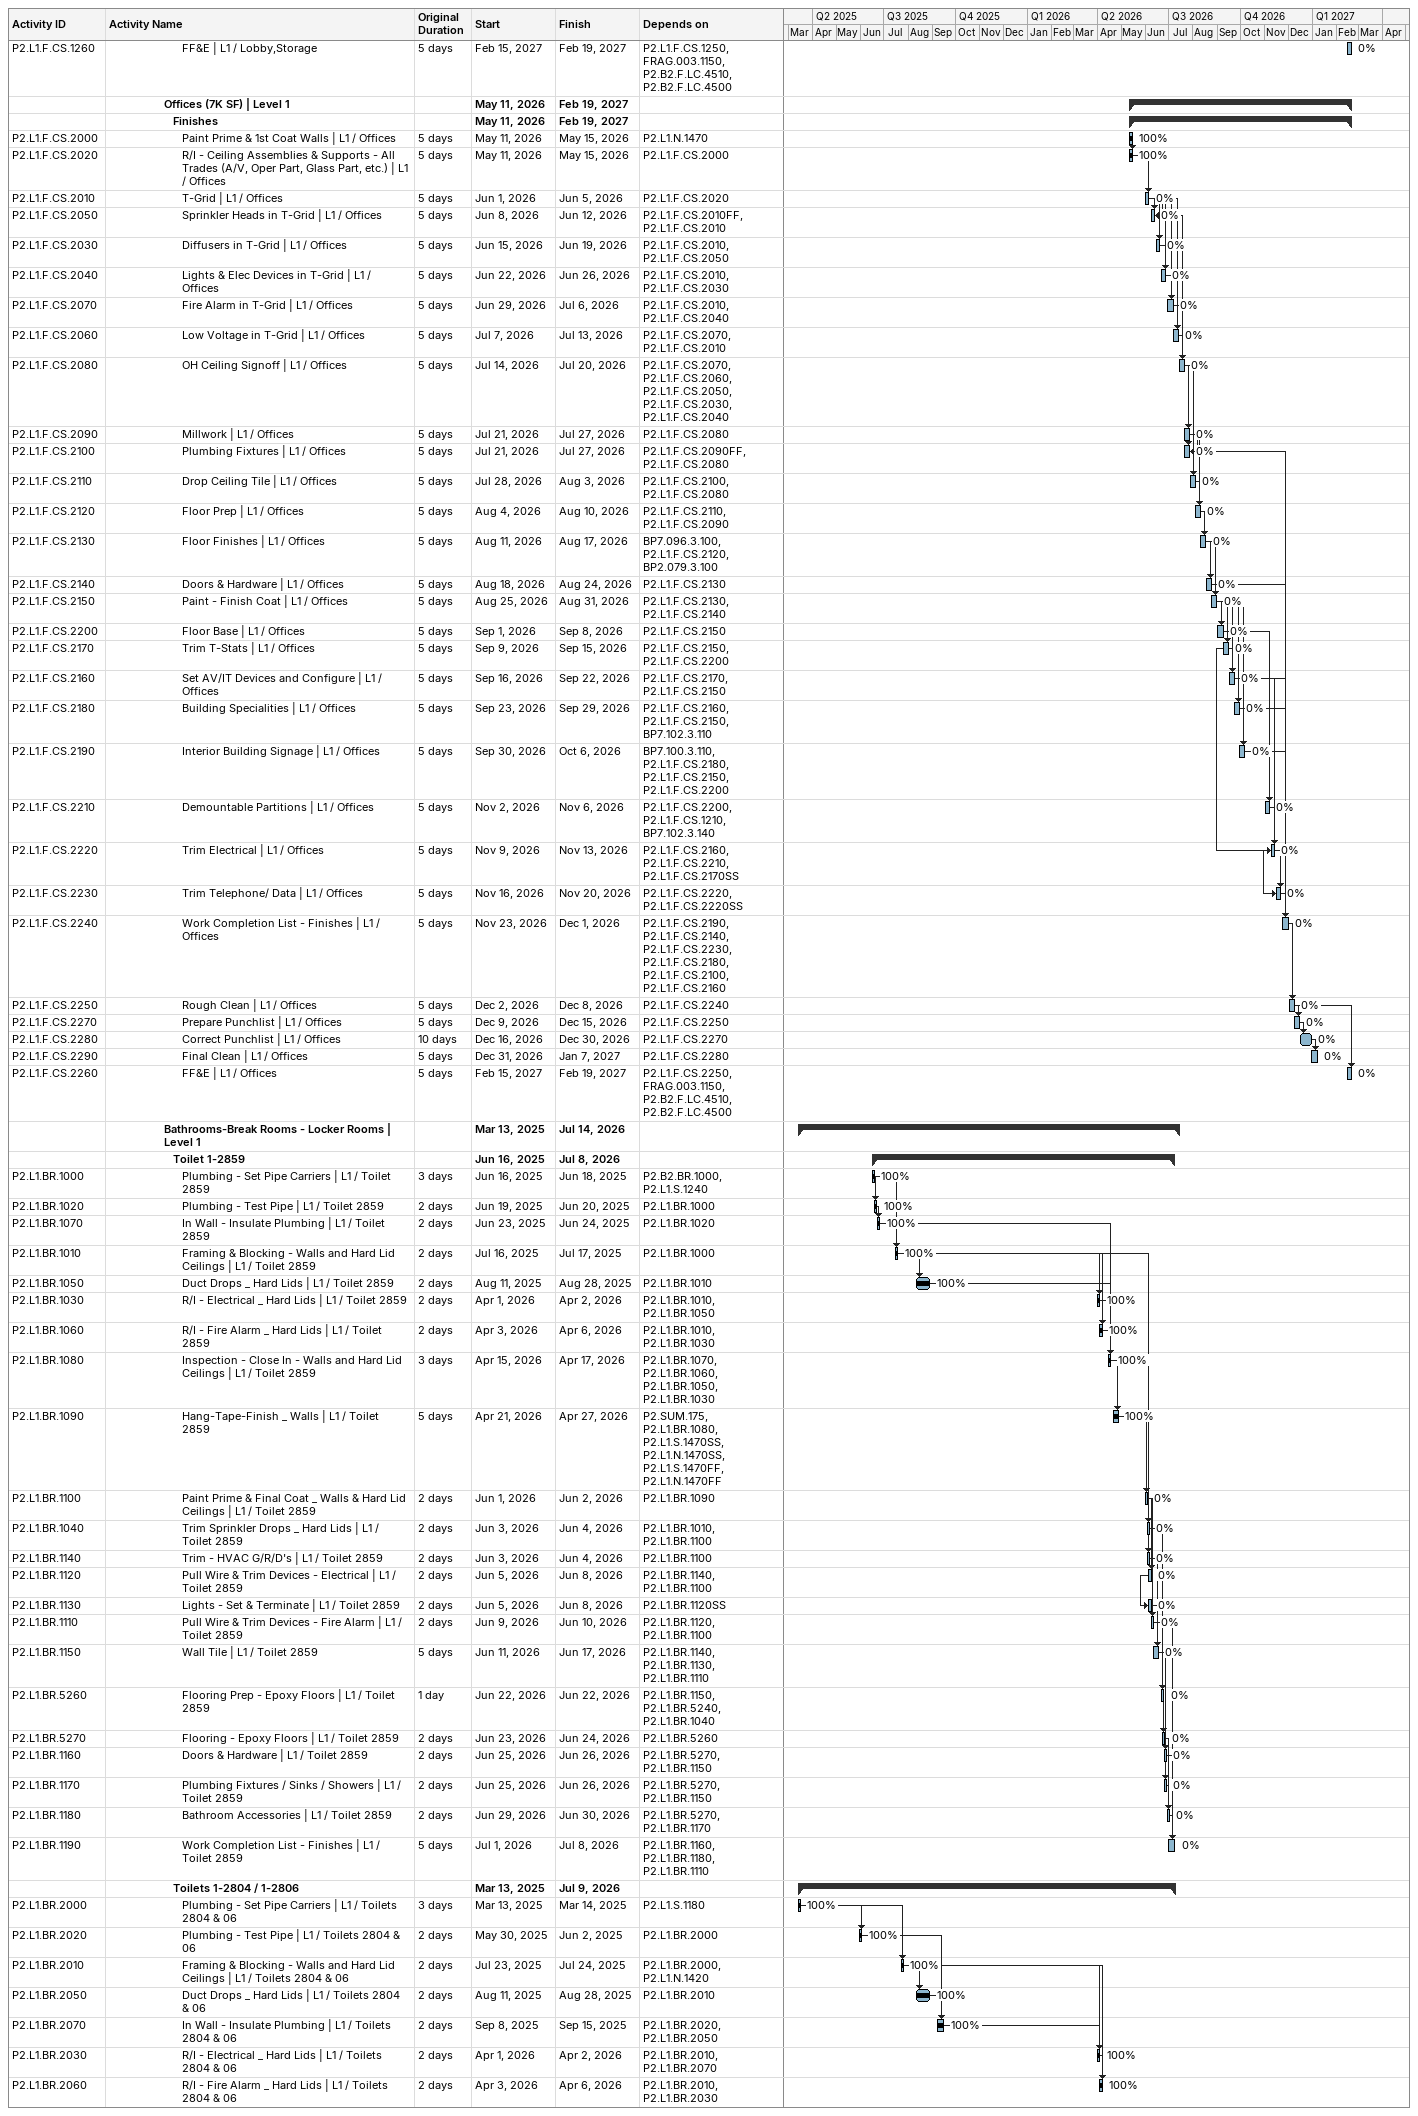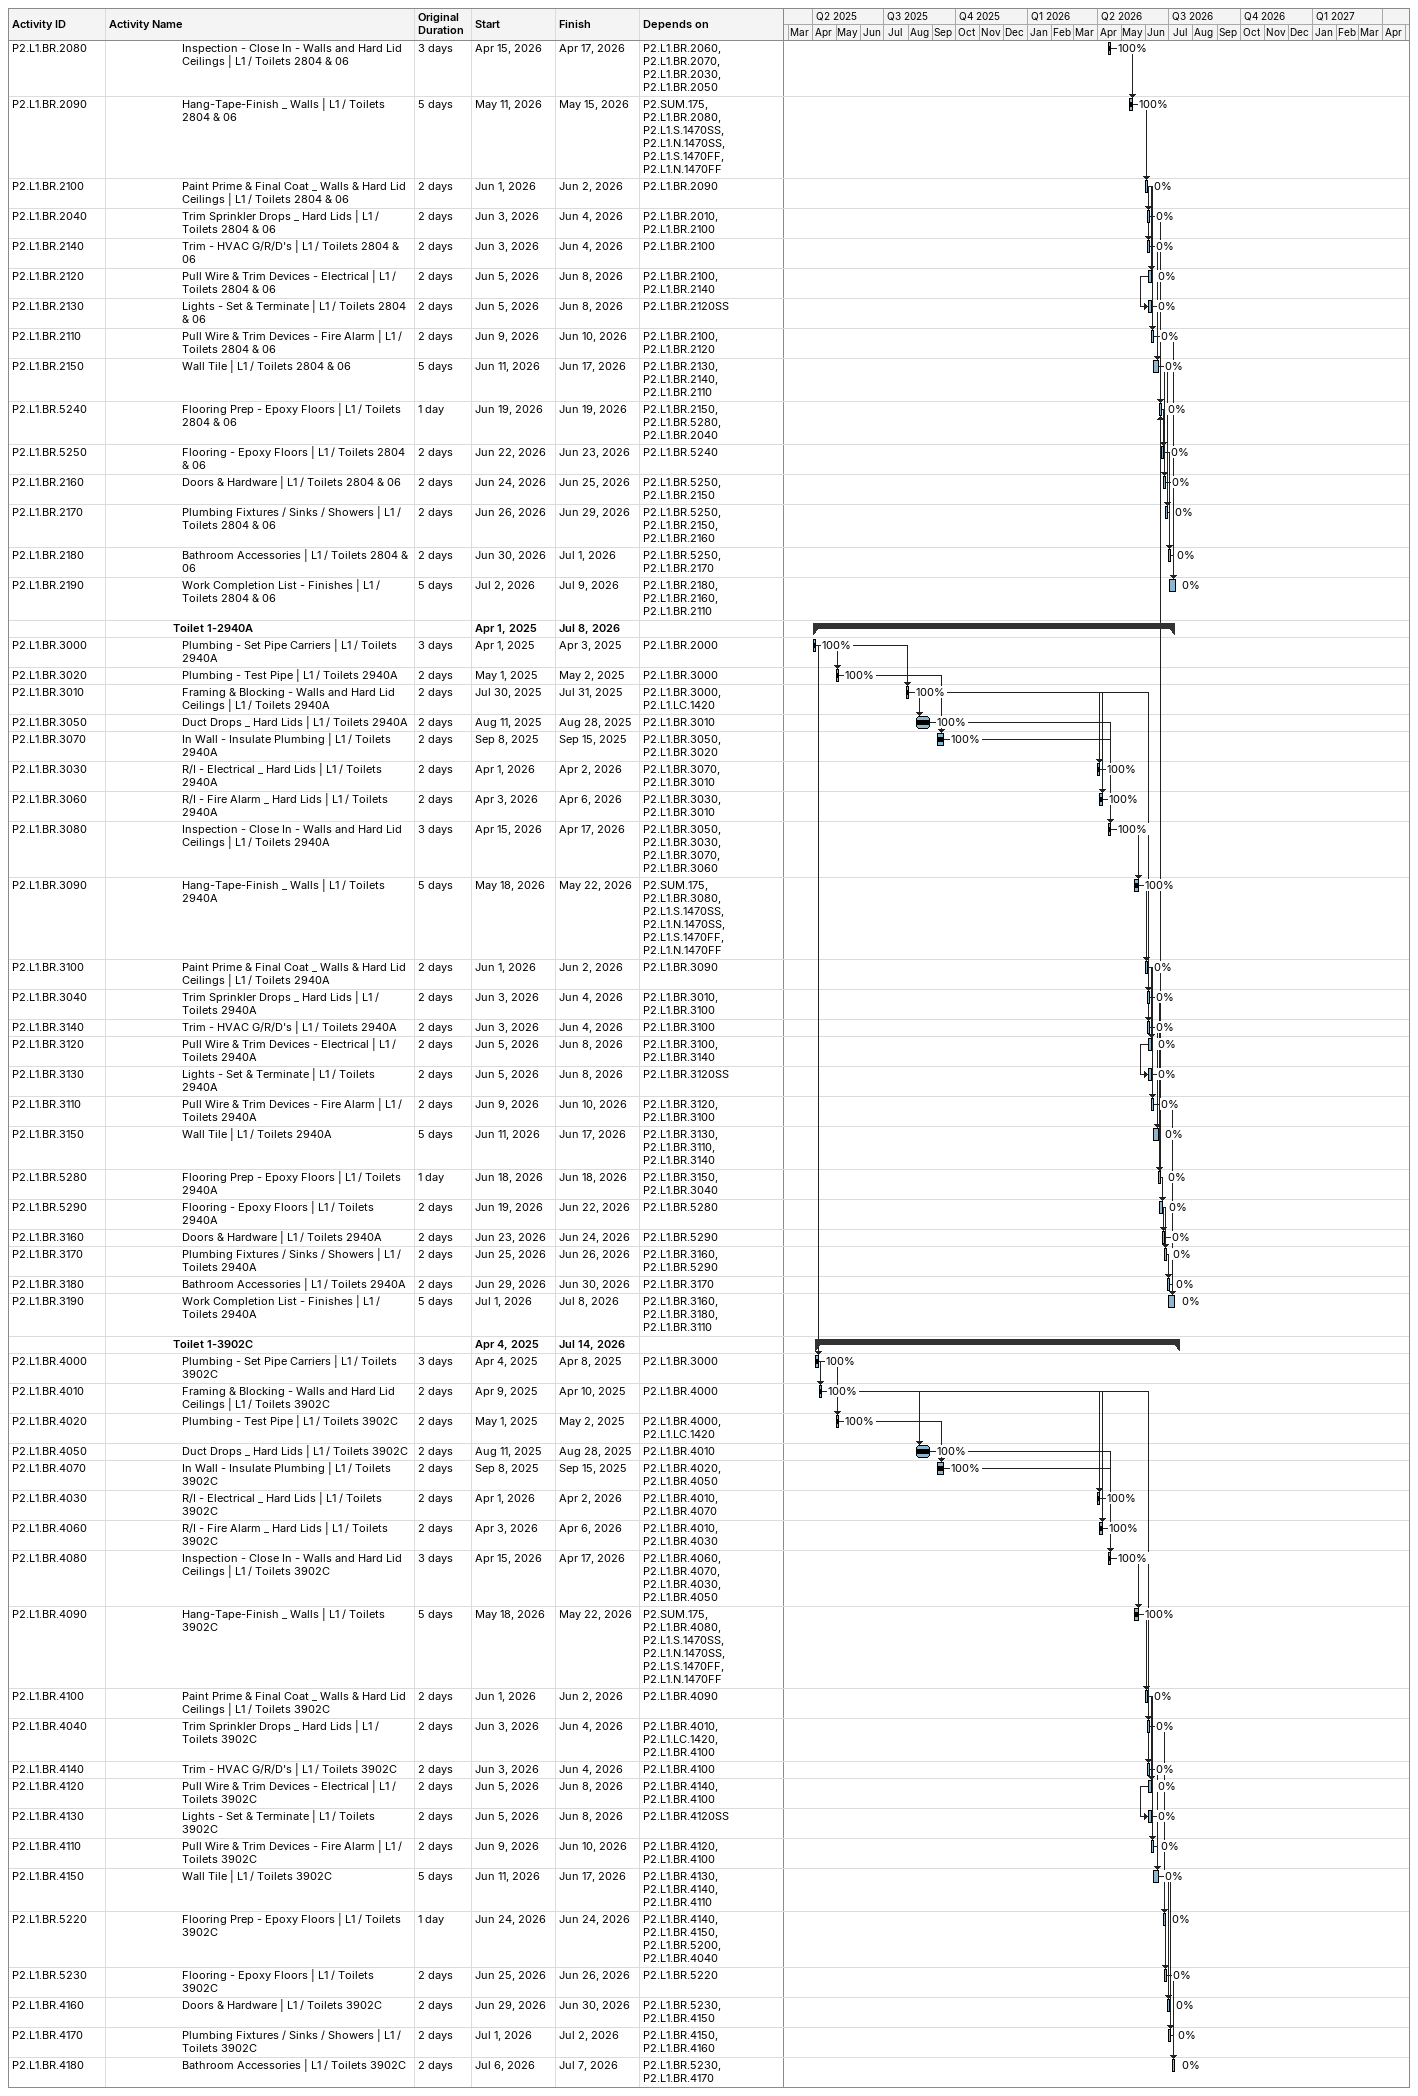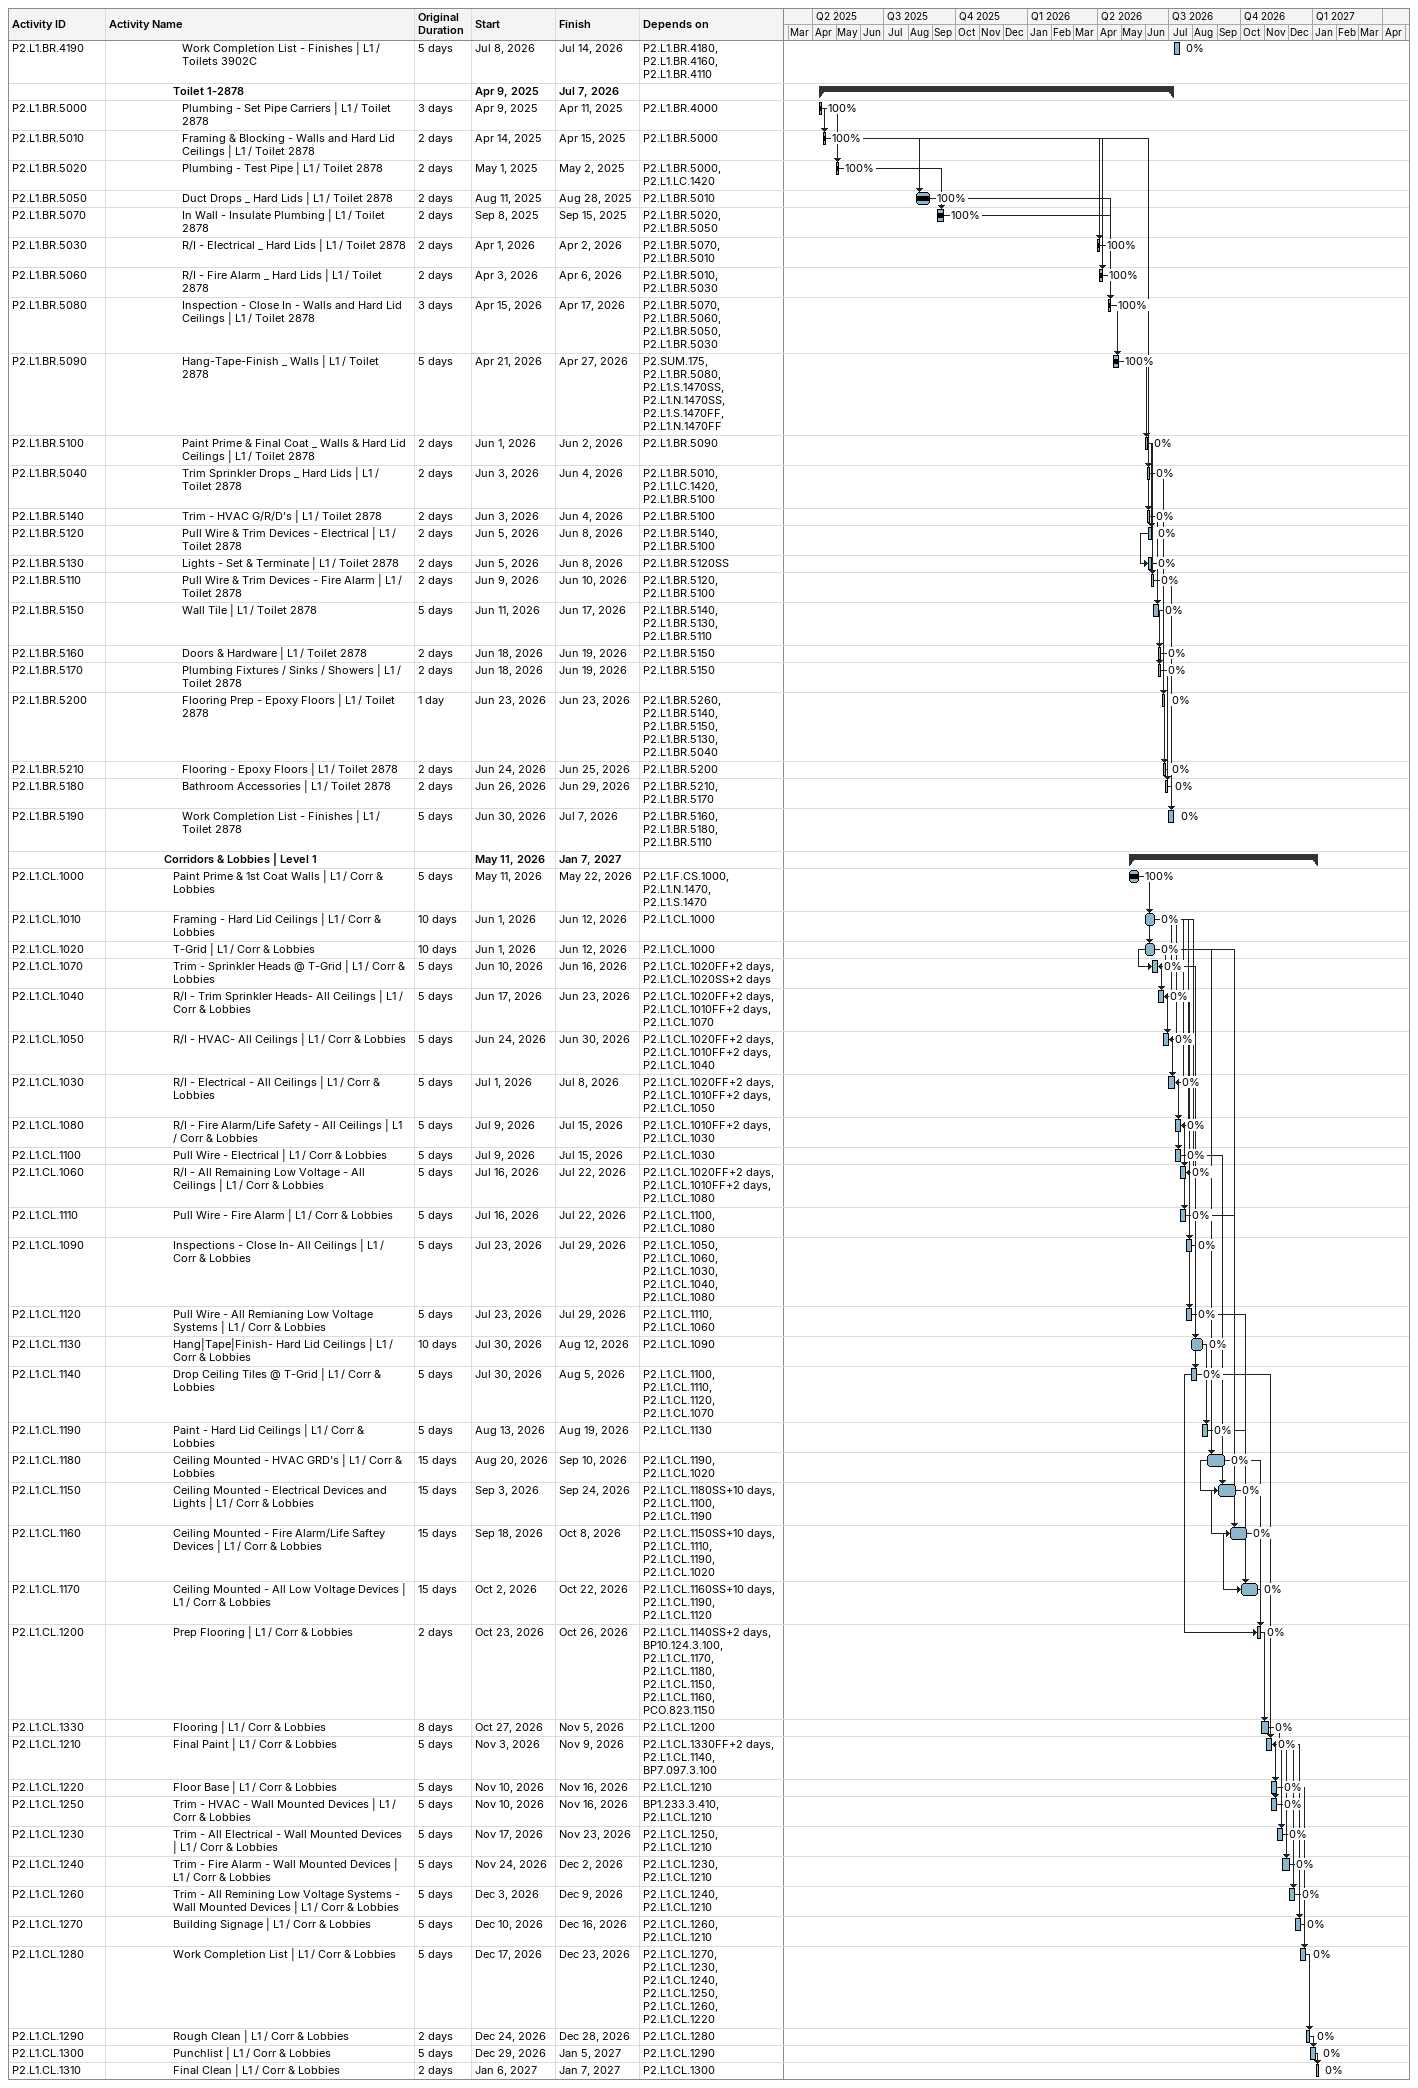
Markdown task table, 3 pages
| ID | Level | Task | Original duration | Start | Finish | Predecessors | % complete |
|---|---|---|---|---|---|---|---|
| P2.L1.F.CS.1260 | 9 | FF&E \| L1 / Lobby,Storage | 5d | 2027-02-15 | 2027-02-19 | P2.L1.F.CS.1250, FRAG.003.1150, P2.B2.F.LC.4510, P2.B2.F.LC.4500 | 0 |
|  | 7 | **Offices (7K SF) \| Level 1** |  | 2026-05-11 | 2027-02-19 |  |  |
|  | 8 | **Finishes** |  | 2026-05-11 | 2027-02-19 |  |  |
| P2.L1.F.CS.2000 | 9 | Paint Prime & 1st Coat Walls \| L1 / Offices | 5d | 2026-05-11 | 2026-05-15 | P2.L1.N.1470 | 100 |
| P2.L1.F.CS.2020 | 9 | R/I - Ceiling Assemblies & Supports - All Trades (A/V, Oper Part, Glass Part, etc.) \| L1 / Offices | 5d | 2026-05-11 | 2026-05-15 | P2.L1.F.CS.2000 | 100 |
| P2.L1.F.CS.2010 | 9 | T-Grid \| L1 / Offices | 5d | 2026-06-01 | 2026-06-05 | P2.L1.F.CS.2020 | 0 |
| P2.L1.F.CS.2050 | 9 | Sprinkler Heads in T-Grid \| L1 / Offices | 5d | 2026-06-08 | 2026-06-12 | P2.L1.F.CS.2010FF, P2.L1.F.CS.2010 | 0 |
| P2.L1.F.CS.2030 | 9 | Diffusers in T-Grid \| L1 / Offices | 5d | 2026-06-15 | 2026-06-19 | P2.L1.F.CS.2010, P2.L1.F.CS.2050 | 0 |
| P2.L1.F.CS.2040 | 9 | Lights & Elec Devices in T-Grid \| L1 / Offices | 5d | 2026-06-22 | 2026-06-26 | P2.L1.F.CS.2010, P2.L1.F.CS.2030 | 0 |
| P2.L1.F.CS.2070 | 9 | Fire Alarm in T-Grid \| L1 / Offices | 5d | 2026-06-29 | 2026-07-06 | P2.L1.F.CS.2010, P2.L1.F.CS.2040 | 0 |
| P2.L1.F.CS.2060 | 9 | Low Voltage in T-Grid \| L1 / Offices | 5d | 2026-07-07 | 2026-07-13 | P2.L1.F.CS.2070, P2.L1.F.CS.2010 | 0 |
| P2.L1.F.CS.2080 | 9 | OH Ceiling Signoff \| L1 / Offices | 5d | 2026-07-14 | 2026-07-20 | P2.L1.F.CS.2070, P2.L1.F.CS.2060, P2.L1.F.CS.2050, P2.L1.F.CS.2030, P2.L1.F.CS.2040 | 0 |
| P2.L1.F.CS.2090 | 9 | Millwork \| L1 / Offices | 5d | 2026-07-21 | 2026-07-27 | P2.L1.F.CS.2080 | 0 |
| P2.L1.F.CS.2100 | 9 | Plumbing Fixtures \| L1 / Offices | 5d | 2026-07-21 | 2026-07-27 | P2.L1.F.CS.2090FF, P2.L1.F.CS.2080 | 0 |
| P2.L1.F.CS.2110 | 9 | Drop Ceiling Tile \| L1 / Offices | 5d | 2026-07-28 | 2026-08-03 | P2.L1.F.CS.2100, P2.L1.F.CS.2080 | 0 |
| P2.L1.F.CS.2120 | 9 | Floor Prep \| L1 / Offices | 5d | 2026-08-04 | 2026-08-10 | P2.L1.F.CS.2110, P2.L1.F.CS.2090 | 0 |
| P2.L1.F.CS.2130 | 9 | Floor Finishes \| L1 / Offices | 5d | 2026-08-11 | 2026-08-17 | BP7.096.3.100, P2.L1.F.CS.2120, BP2.079.3.100 | 0 |
| P2.L1.F.CS.2140 | 9 | Doors & Hardware \| L1 / Offices | 5d | 2026-08-18 | 2026-08-24 | P2.L1.F.CS.2130 | 0 |
| P2.L1.F.CS.2150 | 9 | Paint - Finish Coat \| L1 / Offices | 5d | 2026-08-25 | 2026-08-31 | P2.L1.F.CS.2130, P2.L1.F.CS.2140 | 0 |
| P2.L1.F.CS.2200 | 9 | Floor Base \| L1 / Offices | 5d | 2026-09-01 | 2026-09-08 | P2.L1.F.CS.2150 | 0 |
| P2.L1.F.CS.2170 | 9 | Trim T-Stats \| L1 / Offices | 5d | 2026-09-09 | 2026-09-15 | P2.L1.F.CS.2150, P2.L1.F.CS.2200 | 0 |
| P2.L1.F.CS.2160 | 9 | Set AV/IT Devices and Configure \| L1 / Offices | 5d | 2026-09-16 | 2026-09-22 | P2.L1.F.CS.2170, P2.L1.F.CS.2150 | 0 |
| P2.L1.F.CS.2180 | 9 | Building Specialities \| L1 / Offices | 5d | 2026-09-23 | 2026-09-29 | P2.L1.F.CS.2160, P2.L1.F.CS.2150, BP7.102.3.110 | 0 |
| P2.L1.F.CS.2190 | 9 | Interior Building Signage \| L1 / Offices | 5d | 2026-09-30 | 2026-10-06 | BP7.100.3.110, P2.L1.F.CS.2180, P2.L1.F.CS.2150, P2.L1.F.CS.2200 | 0 |
| P2.L1.F.CS.2210 | 9 | Demountable Partitions \| L1 / Offices | 5d | 2026-11-02 | 2026-11-06 | P2.L1.F.CS.2200, P2.L1.F.CS.1210, BP7.102.3.140 | 0 |
| P2.L1.F.CS.2220 | 9 | Trim Electrical \| L1 / Offices | 5d | 2026-11-09 | 2026-11-13 | P2.L1.F.CS.2160, P2.L1.F.CS.2210, P2.L1.F.CS.2170SS | 0 |
| P2.L1.F.CS.2230 | 9 | Trim Telephone/ Data \| L1 / Offices | 5d | 2026-11-16 | 2026-11-20 | P2.L1.F.CS.2220, P2.L1.F.CS.2220SS | 0 |
| P2.L1.F.CS.2240 | 9 | Work Completion List - Finishes \| L1 / Offices | 5d | 2026-11-23 | 2026-12-01 | P2.L1.F.CS.2190, P2.L1.F.CS.2140, P2.L1.F.CS.2230, P2.L1.F.CS.2180, P2.L1.F.CS.2100, P2.L1.F.CS.2160 | 0 |
| P2.L1.F.CS.2250 | 9 | Rough Clean \| L1 / Offices | 5d | 2026-12-02 | 2026-12-08 | P2.L1.F.CS.2240 | 0 |
| P2.L1.F.CS.2270 | 9 | Prepare Punchlist \| L1 / Offices | 5d | 2026-12-09 | 2026-12-15 | P2.L1.F.CS.2250 | 0 |
| P2.L1.F.CS.2280 | 9 | Correct Punchlist \| L1 / Offices | 10d | 2026-12-16 | 2026-12-30 | P2.L1.F.CS.2270 | 0 |
| P2.L1.F.CS.2290 | 9 | Final Clean \| L1 / Offices | 5d | 2026-12-31 | 2027-01-07 | P2.L1.F.CS.2280 | 0 |
| P2.L1.F.CS.2260 | 9 | FF&E \| L1 / Offices | 5d | 2027-02-15 | 2027-02-19 | P2.L1.F.CS.2250, FRAG.003.1150, P2.B2.F.LC.4510, P2.B2.F.LC.4500 | 0 |
|  | 7 | **Bathrooms-Break Rooms - Locker Rooms \| Level 1** |  | 2025-03-13 | 2026-07-14 |  |  |
|  | 8 | **Toilet 1-2859** |  | 2025-06-16 | 2026-07-08 |  |  |
| P2.L1.BR.1000 | 9 | Plumbing - Set Pipe Carriers \| L1 / Toilet 2859 | 3d | 2025-06-16 | 2025-06-18 | P2.B2.BR.1000, P2.L1.S.1240 | 100 |
| P2.L1.BR.1020 | 9 | Plumbing - Test Pipe \| L1 / Toilet 2859 | 2d | 2025-06-19 | 2025-06-20 | P2.L1.BR.1000 | 100 |
| P2.L1.BR.1070 | 9 | In Wall - Insulate Plumbing \| L1 / Toilet 2859 | 2d | 2025-06-23 | 2025-06-24 | P2.L1.BR.1020 | 100 |
| P2.L1.BR.1010 | 9 | Framing & Blocking - Walls and Hard Lid Ceilings \| L1 / Toilet 2859 | 2d | 2025-07-16 | 2025-07-17 | P2.L1.BR.1000 | 100 |
| P2.L1.BR.1050 | 9 | Duct Drops _ Hard Lids \| L1 / Toilet 2859 | 2d | 2025-08-11 | 2025-08-28 | P2.L1.BR.1010 | 100 |
| P2.L1.BR.1030 | 9 | R/I - Electrical _ Hard Lids \| L1 / Toilet 2859 | 2d | 2026-04-01 | 2026-04-02 | P2.L1.BR.1010, P2.L1.BR.1050 | 100 |
| P2.L1.BR.1060 | 9 | R/I - Fire Alarm _ Hard Lids \| L1 / Toilet 2859 | 2d | 2026-04-03 | 2026-04-06 | P2.L1.BR.1010, P2.L1.BR.1030 | 100 |
| P2.L1.BR.1080 | 9 | Inspection - Close In - Walls and Hard Lid Ceilings \| L1 / Toilet 2859 | 3d | 2026-04-15 | 2026-04-17 | P2.L1.BR.1070, P2.L1.BR.1060, P2.L1.BR.1050, P2.L1.BR.1030 | 100 |
| P2.L1.BR.1090 | 9 | Hang-Tape-Finish _ Walls \| L1 / Toilet 2859 | 5d | 2026-04-21 | 2026-04-27 | P2.SUM.175, P2.L1.BR.1080, P2.L1.S.1470SS, P2.L1.N.1470SS, P2.L1.S.1470FF, P2.L1.N.1470FF | 100 |
| P2.L1.BR.1100 | 9 | Paint Prime & Final Coat _ Walls & Hard Lid Ceilings \| L1 / Toilet 2859 | 2d | 2026-06-01 | 2026-06-02 | P2.L1.BR.1090 | 0 |
| P2.L1.BR.1040 | 9 | Trim Sprinkler Drops _ Hard Lids \| L1 / Toilet 2859 | 2d | 2026-06-03 | 2026-06-04 | P2.L1.BR.1010, P2.L1.BR.1100 | 0 |
| P2.L1.BR.1140 | 9 | Trim - HVAC G/R/D's \| L1 / Toilet 2859 | 2d | 2026-06-03 | 2026-06-04 | P2.L1.BR.1100 | 0 |
| P2.L1.BR.1120 | 9 | Pull Wire & Trim Devices - Electrical \| L1 / Toilet 2859 | 2d | 2026-06-05 | 2026-06-08 | P2.L1.BR.1140, P2.L1.BR.1100 | 0 |
| P2.L1.BR.1130 | 9 | Lights - Set & Terminate \| L1 / Toilet 2859 | 2d | 2026-06-05 | 2026-06-08 | P2.L1.BR.1120SS | 0 |
| P2.L1.BR.1110 | 9 | Pull Wire & Trim Devices - Fire Alarm \| L1 / Toilet 2859 | 2d | 2026-06-09 | 2026-06-10 | P2.L1.BR.1120, P2.L1.BR.1100 | 0 |
| P2.L1.BR.1150 | 9 | Wall Tile \| L1 / Toilet 2859 | 5d | 2026-06-11 | 2026-06-17 | P2.L1.BR.1140, P2.L1.BR.1130, P2.L1.BR.1110 | 0 |
| P2.L1.BR.5260 | 9 | Flooring Prep - Epoxy Floors \| L1 / Toilet 2859 | 1d | 2026-06-22 | 2026-06-22 | P2.L1.BR.1150, P2.L1.BR.5240, P2.L1.BR.1040 | 0 |
| P2.L1.BR.5270 | 9 | Flooring - Epoxy Floors \| L1 / Toilet 2859 | 2d | 2026-06-23 | 2026-06-24 | P2.L1.BR.5260 | 0 |
| P2.L1.BR.1160 | 9 | Doors & Hardware \| L1 / Toilet 2859 | 2d | 2026-06-25 | 2026-06-26 | P2.L1.BR.5270, P2.L1.BR.1150 | 0 |
| P2.L1.BR.1170 | 9 | Plumbing Fixtures / Sinks / Showers \| L1 / Toilet 2859 | 2d | 2026-06-25 | 2026-06-26 | P2.L1.BR.5270, P2.L1.BR.1150 | 0 |
| P2.L1.BR.1180 | 9 | Bathroom Accessories \| L1 / Toilet 2859 | 2d | 2026-06-29 | 2026-06-30 | P2.L1.BR.5270, P2.L1.BR.1170 | 0 |
| P2.L1.BR.1190 | 9 | Work Completion List - Finishes \| L1 / Toilet 2859 | 5d | 2026-07-01 | 2026-07-08 | P2.L1.BR.1160, P2.L1.BR.1180, P2.L1.BR.1110 | 0 |
|  | 8 | **Toilets 1-2804 / 1-2806** |  | 2025-03-13 | 2026-07-09 |  |  |
| P2.L1.BR.2000 | 9 | Plumbing - Set Pipe Carriers \| L1 / Toilets 2804 & 06 | 3d | 2025-03-13 | 2025-03-14 | P2.L1.S.1180 | 100 |
| P2.L1.BR.2020 | 9 | Plumbing - Test Pipe \| L1 / Toilets 2804 & 06 | 2d | 2025-05-30 | 2025-06-02 | P2.L1.BR.2000 | 100 |
| P2.L1.BR.2010 | 9 | Framing & Blocking - Walls and Hard Lid Ceilings \| L1 / Toilets 2804 & 06 | 2d | 2025-07-23 | 2025-07-24 | P2.L1.BR.2000, P2.L1.N.1420 | 100 |
| P2.L1.BR.2050 | 9 | Duct Drops _ Hard Lids \| L1 / Toilets 2804 & 06 | 2d | 2025-08-11 | 2025-08-28 | P2.L1.BR.2010 | 100 |
| P2.L1.BR.2070 | 9 | In Wall - Insulate Plumbing \| L1 / Toilets 2804 & 06 | 2d | 2025-09-08 | 2025-09-15 | P2.L1.BR.2020, P2.L1.BR.2050 | 100 |
| P2.L1.BR.2030 | 9 | R/I - Electrical _ Hard Lids \| L1 / Toilets 2804 & 06 | 2d | 2026-04-01 | 2026-04-02 | P2.L1.BR.2010, P2.L1.BR.2070 | 100 |
| P2.L1.BR.2060 | 9 | R/I - Fire Alarm _ Hard Lids \| L1 / Toilets 2804 & 06 | 2d | 2026-04-03 | 2026-04-06 | P2.L1.BR.2010, P2.L1.BR.2030 | 100 |
| P2.L1.BR.2080 | 9 | Inspection - Close In - Walls and Hard Lid Ceilings \| L1 / Toilets 2804 & 06 | 3d | 2026-04-15 | 2026-04-17 | P2.L1.BR.2060, P2.L1.BR.2070, P2.L1.BR.2030, P2.L1.BR.2050 | 100 |
| P2.L1.BR.2090 | 9 | Hang-Tape-Finish _ Walls \| L1 / Toilets 2804 & 06 | 5d | 2026-05-11 | 2026-05-15 | P2.SUM.175, P2.L1.BR.2080, P2.L1.S.1470SS, P2.L1.N.1470SS, P2.L1.S.1470FF, P2.L1.N.1470FF | 100 |
| P2.L1.BR.2100 | 9 | Paint Prime & Final Coat _ Walls & Hard Lid Ceilings \| L1 / Toilets 2804 & 06 | 2d | 2026-06-01 | 2026-06-02 | P2.L1.BR.2090 | 0 |
| P2.L1.BR.2040 | 9 | Trim Sprinkler Drops _ Hard Lids \| L1 / Toilets 2804 & 06 | 2d | 2026-06-03 | 2026-06-04 | P2.L1.BR.2010, P2.L1.BR.2100 | 0 |
| P2.L1.BR.2140 | 9 | Trim - HVAC G/R/D's \| L1 / Toilets 2804 & 06 | 2d | 2026-06-03 | 2026-06-04 | P2.L1.BR.2100 | 0 |
| P2.L1.BR.2120 | 9 | Pull Wire & Trim Devices - Electrical \| L1 / Toilets 2804 & 06 | 2d | 2026-06-05 | 2026-06-08 | P2.L1.BR.2100, P2.L1.BR.2140 | 0 |
| P2.L1.BR.2130 | 9 | Lights - Set & Terminate \| L1 / Toilets 2804 & 06 | 2d | 2026-06-05 | 2026-06-08 | P2.L1.BR.2120SS | 0 |
| P2.L1.BR.2110 | 9 | Pull Wire & Trim Devices - Fire Alarm \| L1 / Toilets 2804 & 06 | 2d | 2026-06-09 | 2026-06-10 | P2.L1.BR.2100, P2.L1.BR.2120 | 0 |
| P2.L1.BR.2150 | 9 | Wall Tile \| L1 / Toilets 2804 & 06 | 5d | 2026-06-11 | 2026-06-17 | P2.L1.BR.2130, P2.L1.BR.2140, P2.L1.BR.2110 | 0 |
| P2.L1.BR.5240 | 9 | Flooring Prep - Epoxy Floors \| L1 / Toilets 2804 & 06 | 1d | 2026-06-19 | 2026-06-19 | P2.L1.BR.2150, P2.L1.BR.5280, P2.L1.BR.2040 | 0 |
| P2.L1.BR.5250 | 9 | Flooring - Epoxy Floors \| L1 / Toilets 2804 & 06 | 2d | 2026-06-22 | 2026-06-23 | P2.L1.BR.5240 | 0 |
| P2.L1.BR.2160 | 9 | Doors & Hardware \| L1 / Toilets 2804 & 06 | 2d | 2026-06-24 | 2026-06-25 | P2.L1.BR.5250, P2.L1.BR.2150 | 0 |
| P2.L1.BR.2170 | 9 | Plumbing Fixtures / Sinks / Showers \| L1 / Toilets 2804 & 06 | 2d | 2026-06-26 | 2026-06-29 | P2.L1.BR.5250, P2.L1.BR.2150, P2.L1.BR.2160 | 0 |
| P2.L1.BR.2180 | 9 | Bathroom Accessories \| L1 / Toilets 2804 & 06 | 2d | 2026-06-30 | 2026-07-01 | P2.L1.BR.5250, P2.L1.BR.2170 | 0 |
| P2.L1.BR.2190 | 9 | Work Completion List - Finishes \| L1 / Toilets 2804 & 06 | 5d | 2026-07-02 | 2026-07-09 | P2.L1.BR.2180, P2.L1.BR.2160, P2.L1.BR.2110 | 0 |
|  | 8 | **Toilet 1-2940A** |  | 2025-04-01 | 2026-07-08 |  |  |
| P2.L1.BR.3000 | 9 | Plumbing - Set Pipe Carriers \| L1 / Toilets 2940A | 3d | 2025-04-01 | 2025-04-03 | P2.L1.BR.2000 | 100 |
| P2.L1.BR.3020 | 9 | Plumbing - Test Pipe \| L1 / Toilets 2940A | 2d | 2025-05-01 | 2025-05-02 | P2.L1.BR.3000 | 100 |
| P2.L1.BR.3010 | 9 | Framing & Blocking - Walls and Hard Lid Ceilings \| L1 / Toilets 2940A | 2d | 2025-07-30 | 2025-07-31 | P2.L1.BR.3000, P2.L1.LC.1420 | 100 |
| P2.L1.BR.3050 | 9 | Duct Drops _ Hard Lids \| L1 / Toilets 2940A | 2d | 2025-08-11 | 2025-08-28 | P2.L1.BR.3010 | 100 |
| P2.L1.BR.3070 | 9 | In Wall - Insulate Plumbing \| L1 / Toilets 2940A | 2d | 2025-09-08 | 2025-09-15 | P2.L1.BR.3050, P2.L1.BR.3020 | 100 |
| P2.L1.BR.3030 | 9 | R/I - Electrical _ Hard Lids \| L1 / Toilets 2940A | 2d | 2026-04-01 | 2026-04-02 | P2.L1.BR.3070, P2.L1.BR.3010 | 100 |
| P2.L1.BR.3060 | 9 | R/I - Fire Alarm _ Hard Lids \| L1 / Toilets 2940A | 2d | 2026-04-03 | 2026-04-06 | P2.L1.BR.3030, P2.L1.BR.3010 | 100 |
| P2.L1.BR.3080 | 9 | Inspection - Close In - Walls and Hard Lid Ceilings \| L1 / Toilets 2940A | 3d | 2026-04-15 | 2026-04-17 | P2.L1.BR.3050, P2.L1.BR.3030, P2.L1.BR.3070, P2.L1.BR.3060 | 100 |
| P2.L1.BR.3090 | 9 | Hang-Tape-Finish _ Walls \| L1 / Toilets 2940A | 5d | 2026-05-18 | 2026-05-22 | P2.SUM.175, P2.L1.BR.3080, P2.L1.S.1470SS, P2.L1.N.1470SS, P2.L1.S.1470FF, P2.L1.N.1470FF | 100 |
| P2.L1.BR.3100 | 9 | Paint Prime & Final Coat _ Walls & Hard Lid Ceilings \| L1 / Toilets 2940A | 2d | 2026-06-01 | 2026-06-02 | P2.L1.BR.3090 | 0 |
| P2.L1.BR.3040 | 9 | Trim Sprinkler Drops _ Hard Lids \| L1 / Toilets 2940A | 2d | 2026-06-03 | 2026-06-04 | P2.L1.BR.3010, P2.L1.BR.3100 | 0 |
| P2.L1.BR.3140 | 9 | Trim - HVAC G/R/D's \| L1 / Toilets 2940A | 2d | 2026-06-03 | 2026-06-04 | P2.L1.BR.3100 | 0 |
| P2.L1.BR.3120 | 9 | Pull Wire & Trim Devices - Electrical \| L1 / Toilets 2940A | 2d | 2026-06-05 | 2026-06-08 | P2.L1.BR.3100, P2.L1.BR.3140 | 0 |
| P2.L1.BR.3130 | 9 | Lights - Set & Terminate \| L1 / Toilets 2940A | 2d | 2026-06-05 | 2026-06-08 | P2.L1.BR.3120SS | 0 |
| P2.L1.BR.3110 | 9 | Pull Wire & Trim Devices - Fire Alarm \| L1 / Toilets 2940A | 2d | 2026-06-09 | 2026-06-10 | P2.L1.BR.3120, P2.L1.BR.3100 | 0 |
| P2.L1.BR.3150 | 9 | Wall Tile \| L1 / Toilets 2940A | 5d | 2026-06-11 | 2026-06-17 | P2.L1.BR.3130, P2.L1.BR.3110, P2.L1.BR.3140 | 0 |
| P2.L1.BR.5280 | 9 | Flooring Prep - Epoxy Floors \| L1 / Toilets 2940A | 1d | 2026-06-18 | 2026-06-18 | P2.L1.BR.3150, P2.L1.BR.3040 | 0 |
| P2.L1.BR.5290 | 9 | Flooring - Epoxy Floors \| L1 / Toilets 2940A | 2d | 2026-06-19 | 2026-06-22 | P2.L1.BR.5280 | 0 |
| P2.L1.BR.3160 | 9 | Doors & Hardware \| L1 / Toilets 2940A | 2d | 2026-06-23 | 2026-06-24 | P2.L1.BR.5290 | 0 |
| P2.L1.BR.3170 | 9 | Plumbing Fixtures / Sinks / Showers \| L1 / Toilets 2940A | 2d | 2026-06-25 | 2026-06-26 | P2.L1.BR.3160, P2.L1.BR.5290 | 0 |
| P2.L1.BR.3180 | 9 | Bathroom Accessories \| L1 / Toilets 2940A | 2d | 2026-06-29 | 2026-06-30 | P2.L1.BR.3170 | 0 |
| P2.L1.BR.3190 | 9 | Work Completion List - Finishes \| L1 / Toilets 2940A | 5d | 2026-07-01 | 2026-07-08 | P2.L1.BR.3160, P2.L1.BR.3180, P2.L1.BR.3110 | 0 |
|  | 8 | **Toilet 1-3902C** |  | 2025-04-04 | 2026-07-14 |  |  |
| P2.L1.BR.4000 | 9 | Plumbing - Set Pipe Carriers \| L1 / Toilets 3902C | 3d | 2025-04-04 | 2025-04-08 | P2.L1.BR.3000 | 100 |
| P2.L1.BR.4010 | 9 | Framing & Blocking - Walls and Hard Lid Ceilings \| L1 / Toilets 3902C | 2d | 2025-04-09 | 2025-04-10 | P2.L1.BR.4000 | 100 |
| P2.L1.BR.4020 | 9 | Plumbing - Test Pipe \| L1 / Toilets 3902C | 2d | 2025-05-01 | 2025-05-02 | P2.L1.BR.4000, P2.L1.LC.1420 | 100 |
| P2.L1.BR.4050 | 9 | Duct Drops _ Hard Lids \| L1 / Toilets 3902C | 2d | 2025-08-11 | 2025-08-28 | P2.L1.BR.4010 | 100 |
| P2.L1.BR.4070 | 9 | In Wall - Insulate Plumbing \| L1 / Toilets 3902C | 2d | 2025-09-08 | 2025-09-15 | P2.L1.BR.4020, P2.L1.BR.4050 | 100 |
| P2.L1.BR.4030 | 9 | R/I - Electrical _ Hard Lids \| L1 / Toilets 3902C | 2d | 2026-04-01 | 2026-04-02 | P2.L1.BR.4010, P2.L1.BR.4070 | 100 |
| P2.L1.BR.4060 | 9 | R/I - Fire Alarm _ Hard Lids \| L1 / Toilets 3902C | 2d | 2026-04-03 | 2026-04-06 | P2.L1.BR.4010, P2.L1.BR.4030 | 100 |
| P2.L1.BR.4080 | 9 | Inspection - Close In - Walls and Hard Lid Ceilings \| L1 / Toilets 3902C | 3d | 2026-04-15 | 2026-04-17 | P2.L1.BR.4060, P2.L1.BR.4070, P2.L1.BR.4030, P2.L1.BR.4050 | 100 |
| P2.L1.BR.4090 | 9 | Hang-Tape-Finish _ Walls \| L1 / Toilets 3902C | 5d | 2026-05-18 | 2026-05-22 | P2.SUM.175, P2.L1.BR.4080, P2.L1.S.1470SS, P2.L1.N.1470SS, P2.L1.S.1470FF, P2.L1.N.1470FF | 100 |
| P2.L1.BR.4100 | 9 | Paint Prime & Final Coat _ Walls & Hard Lid Ceilings \| L1 / Toilets 3902C | 2d | 2026-06-01 | 2026-06-02 | P2.L1.BR.4090 | 0 |
| P2.L1.BR.4040 | 9 | Trim Sprinkler Drops _ Hard Lids \| L1 / Toilets 3902C | 2d | 2026-06-03 | 2026-06-04 | P2.L1.BR.4010, P2.L1.LC.1420, P2.L1.BR.4100 | 0 |
| P2.L1.BR.4140 | 9 | Trim - HVAC G/R/D's \| L1 / Toilets 3902C | 2d | 2026-06-03 | 2026-06-04 | P2.L1.BR.4100 | 0 |
| P2.L1.BR.4120 | 9 | Pull Wire & Trim Devices - Electrical \| L1 / Toilets 3902C | 2d | 2026-06-05 | 2026-06-08 | P2.L1.BR.4140, P2.L1.BR.4100 | 0 |
| P2.L1.BR.4130 | 9 | Lights - Set & Terminate \| L1 / Toilets 3902C | 2d | 2026-06-05 | 2026-06-08 | P2.L1.BR.4120SS | 0 |
| P2.L1.BR.4110 | 9 | Pull Wire & Trim Devices - Fire Alarm \| L1 / Toilets 3902C | 2d | 2026-06-09 | 2026-06-10 | P2.L1.BR.4120, P2.L1.BR.4100 | 0 |
| P2.L1.BR.4150 | 9 | Wall Tile \| L1 / Toilets 3902C | 5d | 2026-06-11 | 2026-06-17 | P2.L1.BR.4130, P2.L1.BR.4140, P2.L1.BR.4110 | 0 |
| P2.L1.BR.5220 | 9 | Flooring Prep - Epoxy Floors \| L1 / Toilets 3902C | 1d | 2026-06-24 | 2026-06-24 | P2.L1.BR.4140, P2.L1.BR.4150, P2.L1.BR.5200, P2.L1.BR.4040 | 0 |
| P2.L1.BR.5230 | 9 | Flooring - Epoxy Floors \| L1 / Toilets 3902C | 2d | 2026-06-25 | 2026-06-26 | P2.L1.BR.5220 | 0 |
| P2.L1.BR.4160 | 9 | Doors & Hardware \| L1 / Toilets 3902C | 2d | 2026-06-29 | 2026-06-30 | P2.L1.BR.5230, P2.L1.BR.4150 | 0 |
| P2.L1.BR.4170 | 9 | Plumbing Fixtures / Sinks / Showers \| L1 / Toilets 3902C | 2d | 2026-07-01 | 2026-07-02 | P2.L1.BR.4150, P2.L1.BR.4160 | 0 |
| P2.L1.BR.4180 | 9 | Bathroom Accessories \| L1 / Toilets 3902C | 2d | 2026-07-06 | 2026-07-07 | P2.L1.BR.5230, P2.L1.BR.4170 | 0 |
| P2.L1.BR.4190 | 9 | Work Completion List - Finishes \| L1 / Toilets 3902C | 5d | 2026-07-08 | 2026-07-14 | P2.L1.BR.4180, P2.L1.BR.4160, P2.L1.BR.4110 | 0 |
|  | 8 | **Toilet 1-2878** |  | 2025-04-09 | 2026-07-07 |  |  |
| P2.L1.BR.5000 | 9 | Plumbing - Set Pipe Carriers \| L1 / Toilet 2878 | 3d | 2025-04-09 | 2025-04-11 | P2.L1.BR.4000 | 100 |
| P2.L1.BR.5010 | 9 | Framing & Blocking - Walls and Hard Lid Ceilings \| L1 / Toilet 2878 | 2d | 2025-04-14 | 2025-04-15 | P2.L1.BR.5000 | 100 |
| P2.L1.BR.5020 | 9 | Plumbing - Test Pipe \| L1 / Toilet 2878 | 2d | 2025-05-01 | 2025-05-02 | P2.L1.BR.5000, P2.L1.LC.1420 | 100 |
| P2.L1.BR.5050 | 9 | Duct Drops _ Hard Lids \| L1 / Toilet 2878 | 2d | 2025-08-11 | 2025-08-28 | P2.L1.BR.5010 | 100 |
| P2.L1.BR.5070 | 9 | In Wall - Insulate Plumbing \| L1 / Toilet 2878 | 2d | 2025-09-08 | 2025-09-15 | P2.L1.BR.5020, P2.L1.BR.5050 | 100 |
| P2.L1.BR.5030 | 9 | R/I - Electrical _ Hard Lids \| L1 / Toilet 2878 | 2d | 2026-04-01 | 2026-04-02 | P2.L1.BR.5070, P2.L1.BR.5010 | 100 |
| P2.L1.BR.5060 | 9 | R/I - Fire Alarm _ Hard Lids \| L1 / Toilet 2878 | 2d | 2026-04-03 | 2026-04-06 | P2.L1.BR.5010, P2.L1.BR.5030 | 100 |
| P2.L1.BR.5080 | 9 | Inspection - Close In - Walls and Hard Lid Ceilings \| L1 / Toilet 2878 | 3d | 2026-04-15 | 2026-04-17 | P2.L1.BR.5070, P2.L1.BR.5060, P2.L1.BR.5050, P2.L1.BR.5030 | 100 |
| P2.L1.BR.5090 | 9 | Hang-Tape-Finish _ Walls \| L1 / Toilet 2878 | 5d | 2026-04-21 | 2026-04-27 | P2.SUM.175, P2.L1.BR.5080, P2.L1.S.1470SS, P2.L1.N.1470SS, P2.L1.S.1470FF, P2.L1.N.1470FF | 100 |
| P2.L1.BR.5100 | 9 | Paint Prime & Final Coat _ Walls & Hard Lid Ceilings \| L1 / Toilet 2878 | 2d | 2026-06-01 | 2026-06-02 | P2.L1.BR.5090 | 0 |
| P2.L1.BR.5040 | 9 | Trim Sprinkler Drops _ Hard Lids \| L1 / Toilet 2878 | 2d | 2026-06-03 | 2026-06-04 | P2.L1.BR.5010, P2.L1.LC.1420, P2.L1.BR.5100 | 0 |
| P2.L1.BR.5140 | 9 | Trim - HVAC G/R/D's \| L1 / Toilet 2878 | 2d | 2026-06-03 | 2026-06-04 | P2.L1.BR.5100 | 0 |
| P2.L1.BR.5120 | 9 | Pull Wire & Trim Devices - Electrical \| L1 / Toilet 2878 | 2d | 2026-06-05 | 2026-06-08 | P2.L1.BR.5140, P2.L1.BR.5100 | 0 |
| P2.L1.BR.5130 | 9 | Lights - Set & Terminate \| L1 / Toilet 2878 | 2d | 2026-06-05 | 2026-06-08 | P2.L1.BR.5120SS | 0 |
| P2.L1.BR.5110 | 9 | Pull Wire & Trim Devices - Fire Alarm \| L1 / Toilet 2878 | 2d | 2026-06-09 | 2026-06-10 | P2.L1.BR.5120, P2.L1.BR.5100 | 0 |
| P2.L1.BR.5150 | 9 | Wall Tile \| L1 / Toilet 2878 | 5d | 2026-06-11 | 2026-06-17 | P2.L1.BR.5140, P2.L1.BR.5130, P2.L1.BR.5110 | 0 |
| P2.L1.BR.5160 | 9 | Doors & Hardware \| L1 / Toilet 2878 | 2d | 2026-06-18 | 2026-06-19 | P2.L1.BR.5150 | 0 |
| P2.L1.BR.5170 | 9 | Plumbing Fixtures / Sinks / Showers \| L1 / Toilet 2878 | 2d | 2026-06-18 | 2026-06-19 | P2.L1.BR.5150 | 0 |
| P2.L1.BR.5200 | 9 | Flooring Prep - Epoxy Floors \| L1 / Toilet 2878 | 1d | 2026-06-23 | 2026-06-23 | P2.L1.BR.5260, P2.L1.BR.5140, P2.L1.BR.5150, P2.L1.BR.5130, P2.L1.BR.5040 | 0 |
| P2.L1.BR.5210 | 9 | Flooring - Epoxy Floors \| L1 / Toilet 2878 | 2d | 2026-06-24 | 2026-06-25 | P2.L1.BR.5200 | 0 |
| P2.L1.BR.5180 | 9 | Bathroom Accessories \| L1 / Toilet 2878 | 2d | 2026-06-26 | 2026-06-29 | P2.L1.BR.5210, P2.L1.BR.5170 | 0 |
| P2.L1.BR.5190 | 9 | Work Completion List - Finishes \| L1 / Toilet 2878 | 5d | 2026-06-30 | 2026-07-07 | P2.L1.BR.5160, P2.L1.BR.5180, P2.L1.BR.5110 | 0 |
|  | 7 | **Corridors & Lobbies \| Level 1** |  | 2026-05-11 | 2027-01-07 |  |  |
| P2.L1.CL.1000 | 8 | Paint Prime & 1st Coat Walls \| L1 / Corr & Lobbies | 5d | 2026-05-11 | 2026-05-22 | P2.L1.F.CS.1000, P2.L1.N.1470, P2.L1.S.1470 | 100 |
| P2.L1.CL.1010 | 8 | Framing - Hard Lid Ceilings \| L1 / Corr & Lobbies | 10d | 2026-06-01 | 2026-06-12 | P2.L1.CL.1000 | 0 |
| P2.L1.CL.1020 | 8 | T-Grid \| L1 / Corr & Lobbies | 10d | 2026-06-01 | 2026-06-12 | P2.L1.CL.1000 | 0 |
| P2.L1.CL.1070 | 8 | Trim - Sprinkler Heads @ T-Grid \| L1 / Corr & Lobbies | 5d | 2026-06-10 | 2026-06-16 | P2.L1.CL.1020FF+2d, P2.L1.CL.1020SS+2d | 0 |
| P2.L1.CL.1040 | 8 | R/I - Trim Sprinkler Heads- All Ceilings \| L1 / Corr & Lobbies | 5d | 2026-06-17 | 2026-06-23 | P2.L1.CL.1020FF+2d, P2.L1.CL.1010FF+2d, P2.L1.CL.1070 | 0 |
| P2.L1.CL.1050 | 8 | R/I - HVAC- All Ceilings \| L1 / Corr & Lobbies | 5d | 2026-06-24 | 2026-06-30 | P2.L1.CL.1020FF+2d, P2.L1.CL.1010FF+2d, P2.L1.CL.1040 | 0 |
| P2.L1.CL.1030 | 8 | R/I - Electrical - All Ceilings \| L1 / Corr & Lobbies | 5d | 2026-07-01 | 2026-07-08 | P2.L1.CL.1020FF+2d, P2.L1.CL.1010FF+2d, P2.L1.CL.1050 | 0 |
| P2.L1.CL.1080 | 8 | R/I - Fire Alarm/Life Safety - All Ceilings \| L1 / Corr & Lobbies | 5d | 2026-07-09 | 2026-07-15 | P2.L1.CL.1010FF+2d, P2.L1.CL.1030 | 0 |
| P2.L1.CL.1100 | 8 | Pull Wire - Electrical \| L1 / Corr & Lobbies | 5d | 2026-07-09 | 2026-07-15 | P2.L1.CL.1030 | 0 |
| P2.L1.CL.1060 | 8 | R/I - All Remaining Low Voltage - All Ceilings \| L1 / Corr & Lobbies | 5d | 2026-07-16 | 2026-07-22 | P2.L1.CL.1020FF+2d, P2.L1.CL.1010FF+2d, P2.L1.CL.1080 | 0 |
| P2.L1.CL.1110 | 8 | Pull Wire - Fire Alarm \| L1 / Corr & Lobbies | 5d | 2026-07-16 | 2026-07-22 | P2.L1.CL.1100, P2.L1.CL.1080 | 0 |
| P2.L1.CL.1090 | 8 | Inspections - Close In- All Ceilings \| L1 / Corr & Lobbies | 5d | 2026-07-23 | 2026-07-29 | P2.L1.CL.1050, P2.L1.CL.1060, P2.L1.CL.1030, P2.L1.CL.1040, P2.L1.CL.1080 | 0 |
| P2.L1.CL.1120 | 8 | Pull Wire - All Remianing Low Voltage Systems \| L1 / Corr & Lobbies | 5d | 2026-07-23 | 2026-07-29 | P2.L1.CL.1110, P2.L1.CL.1060 | 0 |
| P2.L1.CL.1130 | 8 | Hang\|Tape\|Finish- Hard Lid Ceilings \| L1 / Corr & Lobbies | 10d | 2026-07-30 | 2026-08-12 | P2.L1.CL.1090 | 0 |
| P2.L1.CL.1140 | 8 | Drop Ceiling Tiles @ T-Grid \| L1 / Corr & Lobbies | 5d | 2026-07-30 | 2026-08-05 | P2.L1.CL.1100, P2.L1.CL.1110, P2.L1.CL.1120, P2.L1.CL.1070 | 0 |
| P2.L1.CL.1190 | 8 | Paint - Hard Lid Ceilings \| L1 / Corr & Lobbies | 5d | 2026-08-13 | 2026-08-19 | P2.L1.CL.1130 | 0 |
| P2.L1.CL.1180 | 8 | Ceiling Mounted - HVAC GRD's \| L1 / Corr & Lobbies | 15d | 2026-08-20 | 2026-09-10 | P2.L1.CL.1190, P2.L1.CL.1020 | 0 |
| P2.L1.CL.1150 | 8 | Ceiling Mounted - Electrical Devices and Lights \| L1 / Corr & Lobbies | 15d | 2026-09-03 | 2026-09-24 | P2.L1.CL.1180SS+10d, P2.L1.CL.1100, P2.L1.CL.1190 | 0 |
| P2.L1.CL.1160 | 8 | Ceiling Mounted - Fire Alarm/Life Saftey Devices \| L1 / Corr & Lobbies | 15d | 2026-09-18 | 2026-10-08 | P2.L1.CL.1150SS+10d, P2.L1.CL.1110, P2.L1.CL.1190, P2.L1.CL.1020 | 0 |
| P2.L1.CL.1170 | 8 | Ceiling Mounted - All Low Voltage Devices \| L1 / Corr & Lobbies | 15d | 2026-10-02 | 2026-10-22 | P2.L1.CL.1160SS+10d, P2.L1.CL.1190, P2.L1.CL.1120 | 0 |
| P2.L1.CL.1200 | 8 | Prep Flooring \| L1 / Corr & Lobbies | 2d | 2026-10-23 | 2026-10-26 | P2.L1.CL.1140SS+2d, BP10.124.3.100, P2.L1.CL.1170, P2.L1.CL.1180, P2.L1.CL.1150, P2.L1.CL.1160, PCO.823.1150 | 0 |
| P2.L1.CL.1330 | 8 | Flooring \| L1 / Corr & Lobbies | 8d | 2026-10-27 | 2026-11-05 | P2.L1.CL.1200 | 0 |
| P2.L1.CL.1210 | 8 | Final Paint \| L1 / Corr & Lobbies | 5d | 2026-11-03 | 2026-11-09 | P2.L1.CL.1330FF+2d, P2.L1.CL.1140, BP7.097.3.100 | 0 |
| P2.L1.CL.1220 | 8 | Floor Base \| L1 / Corr & Lobbies | 5d | 2026-11-10 | 2026-11-16 | P2.L1.CL.1210 | 0 |
| P2.L1.CL.1250 | 8 | Trim - HVAC - Wall Mounted Devices \| L1 / Corr & Lobbies | 5d | 2026-11-10 | 2026-11-16 | BP1.233.3.410, P2.L1.CL.1210 | 0 |
| P2.L1.CL.1230 | 8 | Trim - All Electrical - Wall Mounted Devices \| L1 / Corr & Lobbies | 5d | 2026-11-17 | 2026-11-23 | P2.L1.CL.1250, P2.L1.CL.1210 | 0 |
| P2.L1.CL.1240 | 8 | Trim - Fire Alarm - Wall Mounted Devices \| L1 / Corr & Lobbies | 5d | 2026-11-24 | 2026-12-02 | P2.L1.CL.1230, P2.L1.CL.1210 | 0 |
| P2.L1.CL.1260 | 8 | Trim - All Remining Low Voltage Systems - Wall Mounted Devices \| L1 / Corr & Lobbies | 5d | 2026-12-03 | 2026-12-09 | P2.L1.CL.1240, P2.L1.CL.1210 | 0 |
| P2.L1.CL.1270 | 8 | Building Signage \| L1 / Corr & Lobbies | 5d | 2026-12-10 | 2026-12-16 | P2.L1.CL.1260, P2.L1.CL.1210 | 0 |
| P2.L1.CL.1280 | 8 | Work Completion List \| L1 / Corr & Lobbies | 5d | 2026-12-17 | 2026-12-23 | P2.L1.CL.1270, P2.L1.CL.1230, P2.L1.CL.1240, P2.L1.CL.1250, P2.L1.CL.1260, P2.L1.CL.1220 | 0 |
| P2.L1.CL.1290 | 8 | Rough Clean \| L1 / Corr & Lobbies | 2d | 2026-12-24 | 2026-12-28 | P2.L1.CL.1280 | 0 |
| P2.L1.CL.1300 | 8 | Punchlist \| L1 / Corr & Lobbies | 5d | 2026-12-29 | 2027-01-05 | P2.L1.CL.1290 | 0 |
| P2.L1.CL.1310 | 8 | Final Clean \| L1 / Corr & Lobbies | 2d | 2027-01-06 | 2027-01-07 | P2.L1.CL.1300 | 0 |
